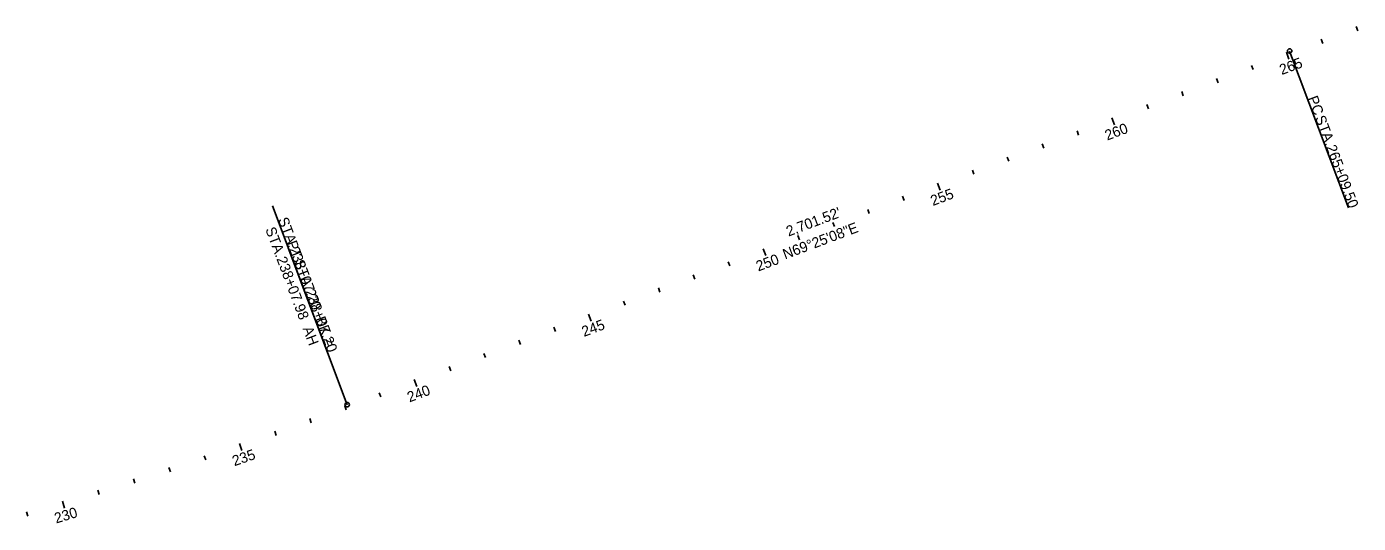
# Model space of a CAD drawing. Extents: x 117326 to 225548, y 573011 to 581051.
# Drawn here: x 140685 to 144259, y 575474 to 576808 of the extents above; entities that cross this region are included whole.
import ezdxf

# ---------------------------------------------------------------- set-up
doc = ezdxf.new("R2010")
doc.units = 0
for name, color, linetype in [('_CIVIL_CONSTRUCTION', 7, 'Continuous'), ('GE_P_Alignment', 7, 'Continuous'), ('GE_P_Alignment_100_Cardinal_Points', 7, 'Continuous'), ('GE_P_Alignment_100_Curve_Data', 7, 'Continuous')]:
    doc.layers.add(name, color=color, linetype=linetype)

msp = doc.modelspace()

# ---------------------------------------------------------------- linework, layer by layer
at = {"layer": 'GE_P_Alignment'}
for p, q in [((144074.2, 576742.2), (144232.4, 576320.9)), ((141545.1, 575792.6), (141344.7, 576326.2)), ((141545.1, 575792.6), (141386.9, 576213.8))]:
    msp.add_line(p, q, dxfattribs=at)
for centre in [(144074.2, 576742.2), (141545.1, 575792.6), (141545.1, 575792.6)]:
    msp.add_circle(centre, 6, dxfattribs=at)
at = {"layer": 'GE_P_Alignment_100_Curve_Data'}
for p, q in [((144253, 576807.8), (144257.1, 576796.5)), ((144065.3, 576738.9), (144072.3, 576720.2)), ((144159, 576773.7), (144163.2, 576762.5)), ((143971.7, 576703.7), (143975.9, 576692.5)), ((143878.1, 576668.6), (143882.3, 576657.3)), ((143784.5, 576633.4), (143788.7, 576622.2)), ((143690.8, 576598.3), (143695.1, 576587)), ((143597.2, 576563.1), (143604.2, 576544.4)), ((143503.6, 576528), (143507.8, 576516.7)), ((143410, 576492.8), (143414.2, 576481.6)), ((143316.4, 576457.7), (143320.6, 576446.4)), ((143222.7, 576422.5), (143227, 576411.3)), ((143129.1, 576387.4), (143136.2, 576368.6)), ((143035.5, 576352.2), (143039.7, 576341)), ((142941.9, 576317.1), (142946.1, 576305.8)), ((142848.3, 576281.9), (142852.5, 576270.7)), ((142754.7, 576246.7), (142758.9, 576235.5)), ((142661, 576211.6), (142668.1, 576192.9)), ((142567.4, 576176.4), (142571.6, 576165.2)), ((142473.8, 576141.3), (142478, 576130)), ((142380.2, 576106.1), (142384.4, 576094.9)), ((142286.6, 576071), (142290.8, 576059.7)), ((142193, 576035.8), (142200, 576017.1)), ((142099.3, 576000.7), (142103.6, 575989.4)), ((142005.7, 575965.5), (142009.9, 575954.3)), ((141912.1, 575930.4), (141916.3, 575919.1)), ((141818.5, 575895.2), (141822.7, 575884)), ((141724.9, 575860.1), (141731.9, 575841.3)), ((141631.2, 575824.9), (141635.5, 575813.7)), ((141538.4, 575790), (141542.6, 575778.8)), ((141444.6, 575755.3), (141448.7, 575744)), ((141350.5, 575721.4), (141354.5, 575710.1)), ((141256.2, 575688.2), (141262.7, 575669.3)), ((141161.6, 575655.8), (141165.4, 575644.4)), ((141066.7, 575624.1), (141070.5, 575612.7)), ((140876.2, 575563.2), (140879.8, 575551.7)), ((140971.6, 575593.3), (140975.3, 575581.8)), ((140780.6, 575533.9), (140786.4, 575514.7)), ((140684.8, 575505.4), (140688.2, 575493.8))]:
    msp.add_line(p, q, dxfattribs=at)

# ---------------------------------------------------------------- texts
at = {"layer": '_CIVIL_CONSTRUCTION'}
msp.add_text('N69°25\'08"E', height=28, rotation=20.5811, dxfattribs=at).set_placement((142720.1, 576182.5))
at = {"layer": 'GE_P_Alignment'}
for s, p in [('PC', (144122.1, 576615.9)), (' STA. ', (144138.2, 576573)), ('265+09.50', (144171.4, 576484.5)), ('STA. ', (141358.8, 576289.9)), ('STA. ', (141324.9, 576263.7)), ('PT', (141382.4, 576227.1)), ('238+07.20', (141388.5, 576210.8)), ('238+07.98', (141354.7, 576184.5)), (' STA. ', (141397.9, 576185.8)), ('238+07.20', (141431.1, 576097.3)), (' BK =', (141455.1, 576033.3)), (' AH', (141421.3, 576007))]:
    msp.add_text(s, height=28, rotation=290.5811, dxfattribs=at).set_placement(p)
at = {"layer": 'GE_P_Alignment_100_Cardinal_Points'}
msp.add_text("2,701.52'", height=28, rotation=20.5811, dxfattribs=at).set_placement((142729.3, 576243.9))
at = {"layer": 'GE_P_Alignment_100_Curve_Data'}
for s, rotation, p in [('265', 20.5811, (144053, 576677.7)), ('260', 20.5811, (143584.5, 576501.7)), ('255', 20.5811, (143116.8, 576326.1)), ('250', 20.5811, (142648.3, 576150.2)), ('245', 20.5811, (142180.6, 575974.6)), ('240', 20.5811, (141712.2, 575798.7)), ('235', 19.1448, (141242.3, 575627.3)), ('230', 16.8069, (140763.9, 575473.5))]:
    msp.add_text(s, height=28, rotation=rotation, dxfattribs=at).set_placement(p)

doc.saveas('drawing.dxf')
